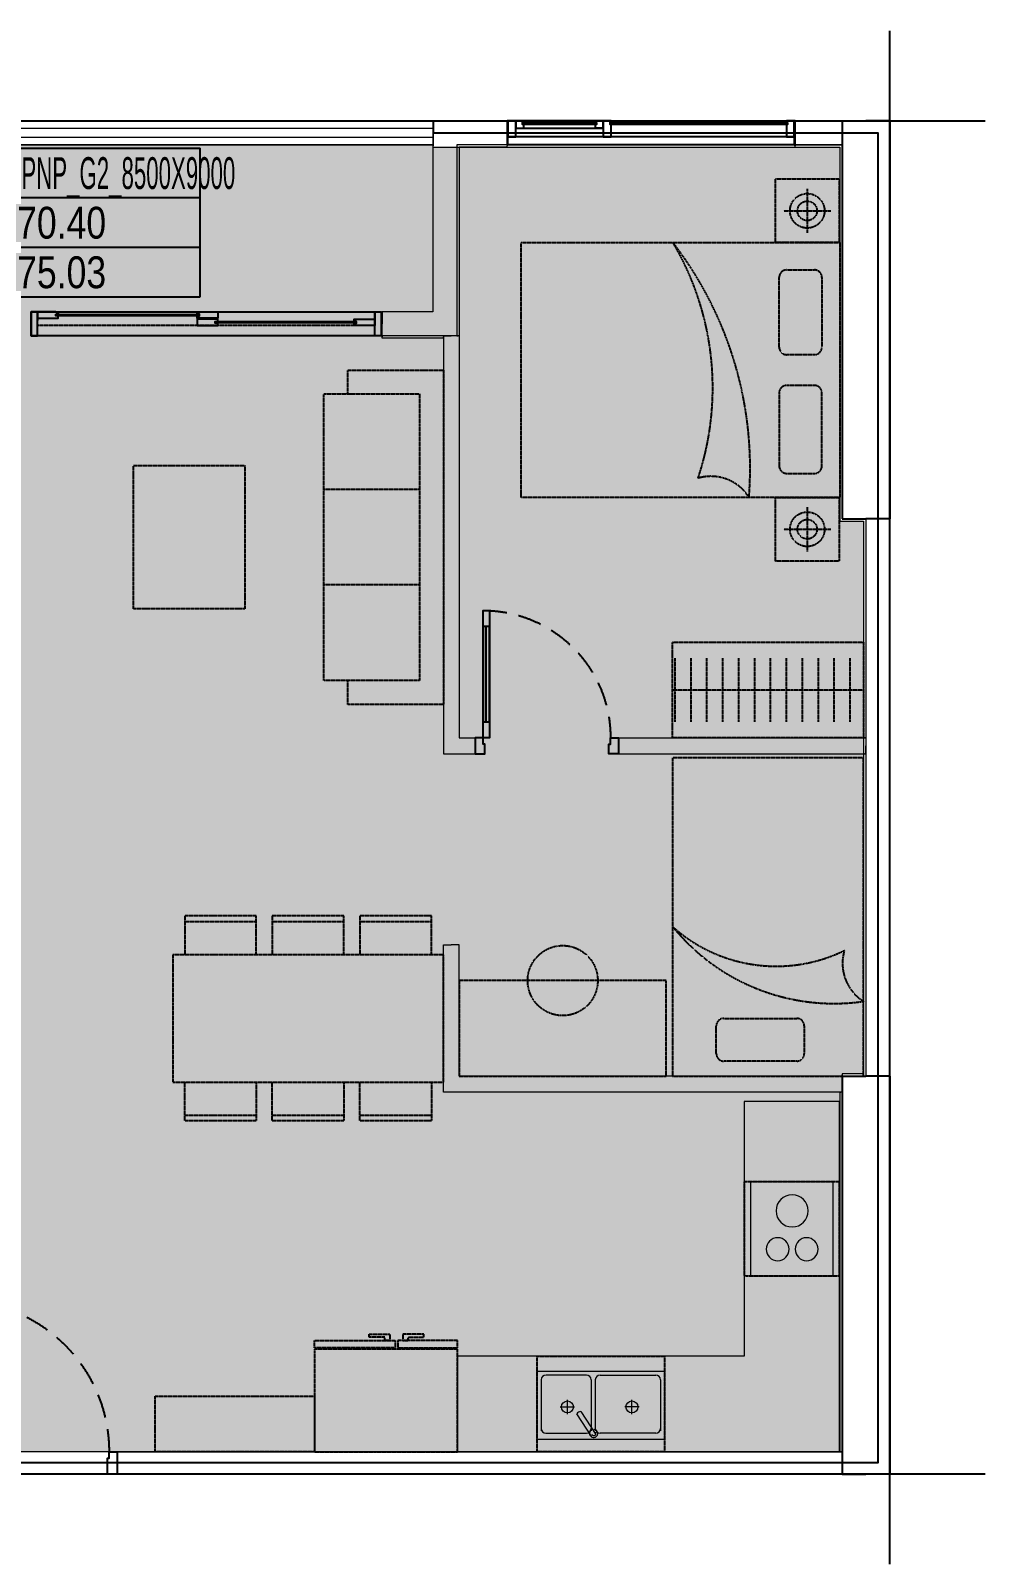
# Model space of a CAD drawing. Header units: millimetres. Extents: x -567 to 9600, y -567 to 9067.
# Drawn here: x 3602 to 9600, y -567 to 9067 of the extents above; entities that cross this region are included whole.
import ezdxf
from ezdxf.enums import TextEntityAlignment as Align

# ---------------------------------------------------------------- set-up
doc = ezdxf.new("R2010")
doc.units = ezdxf.units.MM
for name, pattern in [('3PN B$0$HIDDENX2', [0.75, 0.5, -0.25]), ('CONTINOUS', [0]), ('DHDASHED4', [1.6, 0.8, -0.8]), ('HIDDEN', [9.525, 6.35, -3.175]), ('HIDDENX2', [0.75, 0.5, -0.25])]:
    doc.linetypes.add(name, pattern=pattern)
doc.layers.get('0').update_dxf_attribs({"color": 231})
doc.layers.get('DefPoints').update_dxf_attribs({"color": 191})
doc.layers.add('2pn+g2', color=7, linetype='Continuous', true_color=0xeecdb4)
doc.layers.add('A-AREA-WALL-CENTER', color=210, linetype='Continuous', plot=False)
for name, color, linetype in [('A-CONC', 2, 'Continuous'), ('A-DOOR', 142, 'Continuous'), ('A-FURN', 251, 'DHDASHED4')]:
    doc.layers.add(name, color=color, linetype=linetype)
for name, color, linetype, lineweight in [('A-Dien tich TT', 152, 'HIDDENX2', 5), ('A-EQPM', 127, 'Continuous', 9), ('A-FNSH', 253, 'Continuous', 9), ('A-RAIL', 153, 'Continuous', 9), ('A-WALL-INT', 31, 'Continuous', 20), ('A-WALL-PRTN', 6, 'Continuous', 9)]:
    doc.layers.add(name, color=color, linetype=linetype, lineweight=lineweight)
doc.styles.add('VTK_Arial', font='arial.ttf', dxfattribs={"width": 0.8})

# ---------------------------------------------------------------- blocks, each defined once
blk = doc.blocks.new('DT-CAN')
at = {"layer": 'DefPoints'}
for p, q in [((-870.7, 0), (870.7, 0)), ((-870.7, -934.4), (-870.7, 0)), ((870.7, -934.4), (870.7, 0)), ((-870.7, -311.5), (870.7, -311.5)), ((-870.7, -622.9), (870.7, -622.9)), ((-870.7, -934.4), (870.7, -934.4))]:
    blk.add_line(p, q, dxfattribs=at)
at = {"layer": 'DefPoints', "color": 7, "style": 'VTK_Arial', "width": 0.5}
blk.add_attdef('LOAICAN', text='', height=200, dxfattribs=at).set_placement((0, -257.5), align=Align.CENTER)
at = {"layer": 'DefPoints', "color": 5, "style": 'VTK_Arial', "width": 0.8}
blk.add_attdef('DT-TT', text='', height=200, dxfattribs=at).set_placement((0, -569), align=Align.CENTER)
at = {"layer": 'DefPoints', "color": 6, "style": 'VTK_Arial', "width": 0.8}
blk.add_attdef('DT-TIM', text='', height=200, dxfattribs=at).set_placement((0, -880.4), align=Align.CENTER)
blk = doc.blocks.new('*U44')
at = {"ltscale": 0.3}
for p, q in [((0, 2400), (0, 0)), ((600, 2400), (0, 2400)), ((600, 600), (600, 2400)), ((2200, 600), (600, 600)), ((2200, 0), (2200, 600)), ((0, 0), (2200, 0))]:
    blk.add_line(p, q, dxfattribs=at)
blk = doc.blocks.new('*U47')
at = {"linetype": 'HIDDEN', "ltscale": 0.3}
for p, q in [((-750, -150), (-750, -1950)), ((-150, -150), (-750, -150)), ((-150, -1950), (-150, -150)), ((-150, -750), (-750, -750)), ((-150, -1350), (-750, -1350)), ((-750, -1950), (-150, -1950))]:
    blk.add_line(p, q, dxfattribs=at)
blk.add_lwpolyline([(-600, -1950), (-600, -2100), (0, -2100), (0, 0), (-600, 0), (-600, -150)], dxfattribs=at)
blk = doc.blocks.new('F-PN-GIUONG-2000X1200')
at = {"linetype": 'HIDDEN', "ltscale": 0.3}
for p, q in [((141.8, -274.7), (315, -274.7)), ((93.9, -779.9), (93.9, -322.5)), ((362.9, -322.5), (362.9, -779.9)), ((315, -827.8), (141.8, -827.8))]:
    blk.add_line(p, q, dxfattribs=at)
blk.add_lwpolyline([(0, 0), (0, -1200), (2000, -1200), (2000, 0)], close=True, dxfattribs=at)
for centre, radius, start, end in [((1762.2, -1014.2), 1306, 129.05616, 188.18057), ((1666.4, -651.3), 976.1, 138.14511, 206.02065), ((141.8, -322.5), 47.8, 90, 180), ((315, -322.5), 47.8, 0, 90), ((141.8, -779.9), 47.8, 180, 270), ((315, -779.9), 47.8, 270, 0), ((708.4, -1349.5), 281.8, 73.3332, 147.96181)]:
    blk.add_arc(centre, radius, start, end, dxfattribs=at)
blk = doc.blocks.new('F-PN-GIUONG-2000X1600')
at = {"linetype": 'HIDDEN', "ltscale": 0.3}
for p, q in [((332.5, -150.5), (159.2, -150.5)), ((111.4, -198.4), (111.4, -655.8)), ((380.4, -655.8), (380.4, -198.4)), ((159.2, -703.7), (332.5, -703.7)), ((111.4, -1381), (111.4, -944.2)), ((159.2, -896.3), (332.5, -896.3)), ((380.4, -944.2), (380.4, -1381)), ((332.5, -1428.8), (159.2, -1428.8))]:
    blk.add_line(p, q, dxfattribs=at)
blk.add_lwpolyline([(2000, 0), (2000, -1600), (0, -1600), (0, 0), (2000, 0)], dxfattribs=at)
for centre, radius, start, end in [((2879.5, -182.5), 2316.9, 175.48135, 217.72002), ((808.7, 149.5), 281.8, 212.03819, 286.6668), ((159.2, -198.4), 47.8, 90, 180), ((332.5, -198.4), 47.8, 0, 90), ((2591, -687.7), 1793.5, 161.56279, 210.57443), ((159.2, -655.8), 47.8, 180, 270), ((332.5, -655.8), 47.8, 270, 0), ((159.2, -944.2), 47.8, 90, 180), ((332.5, -944.2), 47.8, 0, 90), ((159.2, -1381), 47.8, 180, 270), ((332.5, -1381), 47.8, 270, 0)]:
    blk.add_arc(centre, radius, start, end, dxfattribs=at)
blk = doc.blocks.new('*U34')
at = {"linetype": 'HIDDEN', "ltscale": 0.3}
blk.add_lwpolyline([(0, 0), (350, 0), (350, -1000), (0, -1000)], close=True, dxfattribs=at)
blk = doc.blocks.new('*U45')
at = {"linetype": 'HIDDEN', "ltscale": 0.3}
blk.add_lwpolyline([(600, 0), (0, 0), (0, -1300), (600, -1300)], close=True, dxfattribs=at)
blk.add_circle((600, -650), 220, dxfattribs=at)
blk = doc.blocks.new('*U39')
at = {"linetype": 'HIDDEN', "ltscale": 0.3}
blk.add_line((2160, 85), (40, 85), dxfattribs=at)
for p, q in [((158.1, 15.5), (158.1, 24.5)), ((1160.6, 60.5), (1160.6, 69.5))]:
    blk.add_line(p, q)
blk.add_lwpolyline([(0, 0), (2200, 0), (2200, 150), (0, 150)], close=True)
for points in [[(40, 54.5), (40, 0), (0, 0), (0, 150), (40, 150), (40, 0), (40, 0), (40, 54.5)], [(2160, 54.5), (2160, 0), (2200, 0), (2200, 150), (2160, 150), (2160, 0), (2160, 0), (2160, 54.5)], [(155, 0), (40, 0), (40, 10), (40, 10), (40, 40), (155, 40), (162, 40), (170, 40), (170, 25), (155, 25), (155, 15)], [(155, 0), (162, 0), (170, 0), (170, 15), (155, 15)], [(158.1, 15.5), (1054, 15.5), (1054, 24.5), (158.1, 24.5)], [(1172.5, 45), (1042.5, 45), (1042.5, 45), (1042.5, 45), (1042.5, 85), (1157.5, 85), (1164.5, 85), (1172.5, 85), (1172.5, 70), (1157.5, 70), (1157.5, 60), (1172.5, 60), (1172.5, 45)], [(1042.5, 0), (1172.5, 0), (1172.5, 0), (1172.5, 0), (1172.5, 40), (1057.5, 40), (1050.5, 40), (1042.5, 40), (1042.5, 25), (1057.5, 25), (1057.5, 15), (1042.5, 15), (1042.5, 0)], [(1160.6, 60.5), (2042, 60.5), (2042, 69.5), (1160.6, 69.5)], [(2160, 45), (2160, 45), (2160, 85), (2045.5, 85), (2038.5, 85), (2030.5, 85), (2030.5, 70), (2045.5, 70), (2045.5, 60)], [(2045.5, 60), (2030.5, 60), (2030.5, 45), (2160, 45), (2160, 45), (2160, 45), (2160, 45)]]:
    blk.add_lwpolyline(points)
blk = doc.blocks.new('*U51')
blk.add_line((4880.1, 150), (0, 150))
for points in [[(0, 150), (4880.1, 150), (4880.1, 0), (0, 0)], [(0, 105), (4880.1, 105), (4880.1, 45), (0, 45)]]:
    blk.add_lwpolyline(points, close=True)
blk = doc.blocks.new('*U40')
blk.add_line((0, -150), (1800, -150))
at = {"ltscale": 2000}
for points in [[(0, 0), (0, -150), (-5, -150), (-5, 0)], [(1805, 0), (1805, -150), (1800, -150), (1800, 0)]]:
    blk.add_lwpolyline(points, close=True, dxfattribs=at)
for points in [[(1800, 0), (0, 0), (0, -100), (1800, -100)], [(0, 0), (50, 0), (50, -100), (0, -100)], [(1150, 0), (1200, 0), (1200, -100), (1150, -100)], [(1200, 0), (1750, 0), (1750, -45), (1200, -45)], [(1250, 0), (1200, 0), (1200, -45), (1250, -45)], [(1700, 0), (1750, 0), (1750, -45), (1700, -45)], [(1750, 0), (1800, 0), (1800, -100), (1750, -100)], [(40, -10), (1160, -10), (1160, -20), (40, -20)], [(1240, -10), (1710, -10), (1710, -20), (1240, -20)]]:
    blk.add_lwpolyline(points, close=True)
blk = doc.blocks.new('*U42')
blk.add_line((-100, -70), (-850, -70))
for points in [[(140, 0), (140, -60), (40, -60), (40, -50), (0, -50), (0, 0)], [(0, -50), (-950, -50), (-950, -90), (0, -90)], [(-100, -50), (-100, -90), (-850, -90), (-850, -50)], [(140, -1050), (140, -990), (40, -990), (40, -1000), (0, -1000), (0, -1050)]]:
    blk.add_lwpolyline(points, close=True)
at = {"linetype": '3PN B$0$HIDDENX2', "ltscale": 300}
blk.add_arc((0, -50), 950, 180, 270, dxfattribs=at)
blk = doc.blocks.new('*U56')
blk.add_line((-100, -70), (-700, -70))
for points in [[(100, 0), (100, -60), (40, -60), (40, -50), (0, -50), (0, 0)], [(0, -50), (-800, -50), (-800, -90), (0, -90)], [(-100, -50), (-100, -90), (-700, -90), (-700, -50)], [(100, -900), (100, -840), (40, -840), (40, -850), (0, -850), (0, -900)]]:
    blk.add_lwpolyline(points, close=True)
at = {"linetype": '3PN B$0$HIDDENX2', "ltscale": 300}
blk.add_arc((0, -50), 800, 180, 270, dxfattribs=at)
blk = doc.blocks.new('F-PN-DONGIUONG-01')
at = {"linetype": 'HIDDEN', "ltscale": 0.3}
for p, q in [((-200, -348.1), (-200, -51.9)), ((-338.8, -200), (-61.2, -200))]:
    blk.add_line(p, q, dxfattribs=at)
blk.add_lwpolyline([(0, -400), (-400, -400), (-400, 0), (0, 0)], close=True, dxfattribs=at)
for radius in [108.5, 61.3]:
    blk.add_circle((-200, -200), radius, dxfattribs=at)
blk = doc.blocks.new('F-PK-BANSOAN-01')
at = {"linetype": 'HIDDEN', "ltscale": 0.3}
blk.add_lwpolyline([(-700, -900), (-700, 0), (0, 0), (0, -900)], close=True, dxfattribs=at)
blk = doc.blocks.new('*U48')
at = {"linetype": 'HIDDEN', "ltscale": 0.3}
for p, q in [((75, 644.4), (75, 400)), ((525, 644.4), (75, 644.4)), ((75, 608.9), (525, 608.9)), ((525, 400), (525, 644.4)), ((1075, 644.4), (625, 644.4)), ((625, 644.4), (625, 400)), ((625, 608.9), (1075, 608.9)), ((1075, 400), (1075, 644.4)), ((1625, 644.4), (1175, 644.4)), ((1175, 644.4), (1175, 400)), ((1175, 608.9), (1625, 608.9)), ((1625, 400), (1625, 644.4)), ((1700, 400), (0, 400)), ((0, 400), (0, -400)), ((1700, -400), (1700, 400)), ((0, -400), (1700, -400)), ((75, -644.4), (75, -400)), ((525, -400), (525, -644.4)), ((625, -644.4), (625, -400)), ((1075, -400), (1075, -644.4)), ((1175, -644.4), (1175, -400)), ((1625, -400), (1625, -644.4)), ((525, -608.9), (75, -608.9)), ((525, -644.4), (75, -644.4)), ((1075, -608.9), (625, -608.9)), ((1075, -644.4), (625, -644.4)), ((1625, -608.9), (1175, -608.9)), ((1625, -644.4), (1175, -644.4))]:
    blk.add_line(p, q, dxfattribs=at)
blk = doc.blocks.new('*U89')
at = {"linetype": 'HIDDEN', "ltscale": 0.3, "extrusion": (0, 0, -1)}
for p, q in [((0, 700), (376, 700)), ((0, 654.3), (0, 700)), ((211.6, 740.1), (343.1, 740.1)), ((211.6, 720.8), (211.6, 740.1)), ((311.6, 720.8), (211.6, 720.8)), ((311.6, 700), (311.6, 720.8)), ((343.1, 700), (311.6, 700)), ((343.1, 740.1), (343.1, 700)), ((376, 700), (376, 654.3)), ((900, 700), (392, 700)), ((392, 700), (392, 654.3)), ((556.4, 740.1), (424.9, 740.1)), ((424.9, 740.1), (424.9, 700)), ((424.9, 700), (456.4, 700)), ((456.4, 700), (456.4, 720.8)), ((456.4, 720.8), (556.4, 720.8)), ((556.4, 720.8), (556.4, 740.1)), ((900, 654.3), (900, 700)), ((376, 654.3), (0, 654.3)), ((0, 0), (0, 645.2)), ((0, 645.2), (900, 645.2)), ((392, 654.3), (900, 654.3)), ((900, 645.2), (900, 0)), ((900, 0), (0, 0))]:
    blk.add_line(p, q, dxfattribs=at)
blk = doc.blocks.new('*U54')
at = {"linetype": 'HIDDEN', "ltscale": 0.3}
for p, q in [((86.1, 499.5), (86.1, 101.1)), ((186.1, 499.5), (186.1, 101.1)), ((286.1, 499.5), (286.1, 101.1)), ((386.1, 499.5), (386.1, 101.1)), ((486.1, 499.5), (486.1, 101.1)), ((586.1, 499.5), (586.1, 101.1)), ((686.1, 499.5), (686.1, 101.1)), ((786.1, 499.5), (786.1, 101.1)), ((886.1, 499.5), (886.1, 101.1)), ((986.1, 499.5), (986.1, 101.1)), ((1086.1, 499.5), (1086.1, 101.1)), ((1186.1, 499.5), (1186.1, 101.1)), ((0, 300), (1200, 300))]:
    blk.add_line(p, q, dxfattribs=at)
blk.add_lwpolyline([(0, 0), (1200, 0), (1200, 600), (0, 600)], close=True, dxfattribs=at)
blk = doc.blocks.new('E-BEP-BEP-03LO')
at = {"ltscale": 0.3}
blk.add_lwpolyline([(560, -590), (40, -590), (40, 0), (560, 0)], close=True, dxfattribs=at)
for centre, radius in [((298.3, -181.4), 101.2), ((207.6, -422.3), 72), ((389.1, -422.3), 72)]:
    blk.add_circle(centre, radius, dxfattribs=at)
at = {"layer": 'DefPoints', "color": 250, "linetype": 'HIDDEN', "ltscale": 0.3}
blk.add_lwpolyline([(0, 0), (600, 0), (600, -590), (0, -590)], close=True, dxfattribs=at)
blk = doc.blocks.new('E-BEP-BORUABAT-02')
at = {"ltscale": 0.3}
for p, q in [((25, -452.2), (25, -132.2)), ((55, -117.2), (405, -117.2)), ((435, -452.2), (435, -132.2)), ((460, -452.2), (460, -132.2)), ((745, -117.2), (490, -117.2)), ((775, -452.2), (775, -132.2)), ((404.5, -482.2), (55.5, -482.2)), ((490.5, -482.2), (744.5, -482.2))]:
    blk.add_line(p, q, dxfattribs=at)
at = {"ltscale": 0.3, "extrusion": (-1.67159e-29, -3.30872e-24, -1)}
for p, q in [((160, -282.2), (250, -282.2)), ((205, -237.2), (205, -327.2)), ((655, -282.2), (565, -282.2)), ((610, -237.2), (610, -327.2))]:
    blk.add_line(p, q, dxfattribs=at)
at = {"ltscale": 0.3}
blk.add_lwpolyline([(800, -507.2), (0, -507.2), (0, -77.2), (800, -77.2)], close=True, dxfattribs=at)
for points in [[(457.3, -93.9), (551.5, -238.7)], [(526.8, -252.8), (432.7, -108)]]:
    blk.add_lwpolyline(points, dxfattribs=at)
for centre in [(205, -282.2), (610, -282.2)]:
    blk.add_circle(centre, 37.5, dxfattribs=at)
for centre, radius, start, end in [((445.5, -115.7), 25.7, 331.89153, 264.77328), ((55, -147.2), 30, 89.99971, 179.99971), ((404.9, -147.2), 30.1, 0.12016, 89.94977), ((445, -115.9), 14.2, 29.73488, 209.73488), ((490.1, -147.2), 30.1, 90.04965, 179.87926), ((745, -147.2), 30, 359.99971, 89.99971), ((527.9, -226), 26.9, 267.84409, 331.62567), ((55.4, -451.7), 30.4, 180.80983, 270.13661), ((404.2, -451.4), 30.8, 270.61845, 358.50448), ((490.8, -451.4), 30.8, 181.49494, 269.38097), ((744.6, -451.7), 30.4, 269.86281, 359.18959)]:
    blk.add_arc(centre, radius, start, end, dxfattribs=at)
at = {"layer": 'DefPoints', "color": 250, "linetype": 'HIDDEN', "ltscale": 0.3}
blk.add_lwpolyline([(800, -600), (0, -600), (0, 0), (800, 0)], close=True, dxfattribs=at)

msp = doc.modelspace()

# ---------------------------------------------------------------- hatches: boundary and pattern name
at = {"layer": '2pn+g2', "ltscale": 0.3}
h = msp.add_hatch(color=256, dxfattribs=at)
h.dxf.hatch_style = 1
h.paths.add_polyline_path([(165, 155), (165, 165), (165, 1345), (1064.9, 1345), (1065.1, 1785), (164.5, 1785), (165, 2565), (85, 2565), (85, 3415), (70, 3415), (70, 5985), (165, 5985), (150, 7300), (350, 7300), (350, 7950), (150, 7950), (150, 8400), (150, 8350), (1250, 8350), (1250, 8350), (6130.1, 8350), (6130, 8335), (8685, 8335), (8685, 5985), (8835, 5985), (8835, 2515), (8700, 2515), (8700, 2400), (8685, 2400), (8684.7, 140), (2995, 140), (2995, 154.4), (2995, 154.7)])

# ---------------------------------------------------------------- linework, layer by layer
at = {"layer": 'A-AREA-WALL-CENTER'}
msp.add_lwpolyline([(0, 8425), (0, 8425), (0, 8500), (6130.1, 8500), (6130.1, 8425), (8925, 8425), (8925, 70), (0, 70)], close=True, dxfattribs=at)
at = {"layer": 'A-CONC'}
for p, q in [((8700, 8500), (8850, 8500)), ((8700, 8500), (8700, 6000)), ((9000, 8500), (8850, 8500)), ((9000, 8500), (9000, 6000)), ((8700, 6000), (8850, 6000)), ((9000, 6000), (8850, 6000)), ((8700, 2500), (8850, 2500)), ((8700, 2500), (8700, 0)), ((9000, 2500), (8850, 2500)), ((9000, 2500), (9000, 0)), ((8700, 0), (8850, 0)), ((9000, 0), (8850, 0))]:
    msp.add_line(p, q, dxfattribs=at)
at = {"layer": 'A-Dien tich TT', "linetype": 'CONTINOUS'}
msp.add_lwpolyline([(1250, 8350), (6130.1, 8350), (6130, 8335), (8685, 8335), (8685, 5985), (8835, 5985), (8835, 2515), (8700, 2515), (8700, 2400), (8685, 2400), (8684.7, 140), (2995, 140)], dxfattribs=at)
at = {"layer": 'A-FNSH', "ltscale": 0.3}
for p, q in [((6595, 8350), (6280, 8350)), ((6280, 8350), (6280, 7150)), ((6595, 8335), (6295, 8335)), ((6295, 8335), (6295, 7150)), ((6595, 8350), (6595, 8342.5)), ((6595, 8335), (6595, 8342.5)), ((8405, 8350), (8405, 8342.5)), ((8405, 8350), (8700, 8350)), ((8405, 8335), (8405, 8342.5)), ((8405, 8335), (8685, 8335)), ((8685, 8335), (8685, 5985)), ((8700, 8350), (8700, 6000)), ((6195, 7150), (5810, 7150)), ((5810, 7150), (5810, 7142.5)), ((5810, 7135), (5810, 7142.5)), ((6195, 7135), (5810, 7135)), ((6195, 7150), (6195, 7142.5)), ((6195, 7135), (6195, 7142.5)), ((6280, 7150), (6287.5, 7150)), ((6295, 7150), (6287.5, 7150)), ((8685, 5985), (8835, 5985)), ((8700, 6000), (8850, 6000)), ((8835, 5985), (8835, 4625)), ((8850, 6000), (8850, 4625)), ((8835, 4625), (8842.5, 4625)), ((8850, 4625), (8842.5, 4625)), ((8835, 4525), (8842.5, 4525)), ((8835, 4525), (8835, 2515)), ((8850, 4525), (8842.5, 4525)), ((8850, 4525), (8850, 2500)), ((8835, 2515), (8700, 2515)), ((8700, 2515), (8700, 2507.5)), ((8700, 2500), (8700, 2507.5)), ((8850, 2500), (8700, 2500)), ((8685, 2400), (8692.5, 2400)), ((8685, 2400), (8685, 140)), ((8700, 2400), (8692.5, 2400)), ((8700, 2400), (8700, 140)), ((8685, 140), (8692.5, 140)), ((8700, 140), (8692.5, 140))]:
    msp.add_line(p, q, dxfattribs=at)
at = {"layer": 'A-WALL-INT'}
for p, q in [((6195, 7150), (6245, 7150)), ((6195, 7150), (6195, 4525)), ((6295, 7150), (6245, 7150)), ((6295, 7150), (6295, 4625)), ((6295, 4625), (6395, 4625)), ((6395, 4625), (6395, 4575)), ((7295, 4625), (7295, 4575)), ((7295, 4625), (8850, 4625)), ((8850, 4625), (8850, 4575)), ((6395, 4525), (6395, 4575)), ((7295, 4525), (7295, 4575)), ((8850, 4525), (8850, 4575)), ((6195, 4525), (6395, 4525)), ((7295, 4525), (8850, 4525)), ((6195, 2400), (6195, 3325)), ((6195, 3325), (6245, 3325)), ((6295, 3325), (6245, 3325)), ((6295, 2500), (6295, 3325)), ((8700, 2500), (6295, 2500)), ((8700, 2500), (8700, 2450)), ((8700, 2400), (8700, 2450)), ((8700, 2400), (6195, 2400)), ((4145, 140), (4145, 70)), ((4145, 140), (8700, 140)), ((8700, 140), (8700, 70)), ((4145, 0), (4145, 70)), ((8700, 0), (8700, 70)), ((4145, 0), (8700, 0))]:
    msp.add_line(p, q, dxfattribs=at)
at = {"layer": 'A-WALL-PRTN'}
for p, q in [((6595, 8500), (6130, 8500)), ((6130, 8500), (6130, 7300)), ((6595, 8500), (6595, 8425)), ((8700, 8500), (8405, 8500)), ((8405, 8500), (8405, 8425)), ((8700, 8500), (8700, 8425)), ((6595, 8350), (6595, 8425)), ((8405, 8350), (8405, 8425)), ((8700, 8350), (8700, 8425)), ((6595, 8350), (6280, 8350)), ((6280, 8350), (6280, 7150)), ((8700, 8350), (8405, 8350)), ((6130, 7300), (5810, 7300)), ((5810, 7300), (5810, 7225)), ((5810, 7150), (5810, 7225)), ((6280, 7150), (5810, 7150)), ((8850, 6000), (8925, 6000)), ((8850, 6000), (8850, 2500)), ((9000, 6000), (8925, 6000)), ((9000, 6000), (9000, 2500)), ((8850, 2500), (8925, 2500)), ((9000, 2500), (8925, 2500))]:
    msp.add_line(p, q, dxfattribs=at)
at = {"layer": 'DefPoints', "ltscale": 0.3}
for p, q in [((9000, -566.6), (9000, 9066.6)), ((-566.6, 8500), (9600, 8500)), ((9600, 0), (-566.6, 0))]:
    msp.add_line(p, q, dxfattribs=at)

# ---------------------------------------------------------------- block references
at = {"layer": 'A-DOOR', "linetype": 'HIDDEN', "xscale": -1}
msp.add_blockref('*U40', (8400, 8500), dxfattribs=at)
at = {"layer": 'A-DOOR', "xscale": -1, "rotation": 180}
msp.add_blockref('*U39', (3605, 7300), dxfattribs=at)
at = {"layer": 'A-DOOR', "ltscale": 0.3, "xscale": -1, "rotation": 90}
for name, p in [('*U56', (6395, 4625)), ('*U42', (3095, 140))]:
    msp.add_blockref(name, p, dxfattribs=at)
at = {"layer": 'A-EQPM', "linetype": 'HIDDEN', "rotation": 89.99999999999999}
msp.add_blockref('*U44', (8684.7, 140), dxfattribs=at)
at = {"layer": 'A-EQPM', "xscale": -1, "rotation": 359.9921993170213}
msp.add_blockref('E-BEP-BEP-03LO', (8684.7, 1835), dxfattribs=at)
at = {"layer": 'A-EQPM', "rotation": 180}
msp.add_blockref('E-BEP-BORUABAT-02', (7584.7, 140), dxfattribs=at)
at = {"layer": 'A-FURN', "linetype": 'HIDDEN', "rotation": 270}
for p in [(8681.3, 7735), (8681.3, 5735)]:
    msp.add_blockref('F-PN-DONGIUONG-01', p, dxfattribs=at)
at = {"layer": 'A-FURN'}
for name, p, rotation in [('F-PN-GIUONG-2000X1600', (8685, 6135), 180), ('F-PN-GIUONG-2000X1200', (7635, 2500), 89.99999999999997), ('*U45', (6295, 2500), 89.99999999999999), ('*U34', (5384.7, 490), 270)]:
    msp.add_blockref(name, p, dxfattribs=dict(at, rotation=rotation))
at = {"layer": 'A-FURN', "xscale": -1, "rotation": 180}
msp.add_blockref('*U47', (6195, 4835), dxfattribs=at)
at = {"layer": 'A-FURN'}
for name, p in [('F-PK-BANSOAN-01', (4947.7, 6335)), ('*U48', (4495, 2862.5))]:
    msp.add_blockref(name, p, dxfattribs=at)
at = {"layer": 'A-FURN', "xscale": -1}
for name, p in [('*U54', (8835, 4625)), ('*U89', (6284.7, 140))]:
    msp.add_blockref(name, p, dxfattribs=at)
at = {"layer": 'A-RAIL', "linetype": 'HIDDEN'}
msp.add_blockref('*U51', (1250, 8350), dxfattribs=at)
at = {"layer": 'DefPoints'}
msp.add_blockref('DT-CAN', (3797, 8329.4), dxfattribs=at).add_auto_attribs({'DT-TIM': '75.03', 'DT-TT': '70.40', 'LOAICAN': 'CHTM_HN_2PNP_G2_8500X9000'})

doc.saveas('drawing.dxf')
